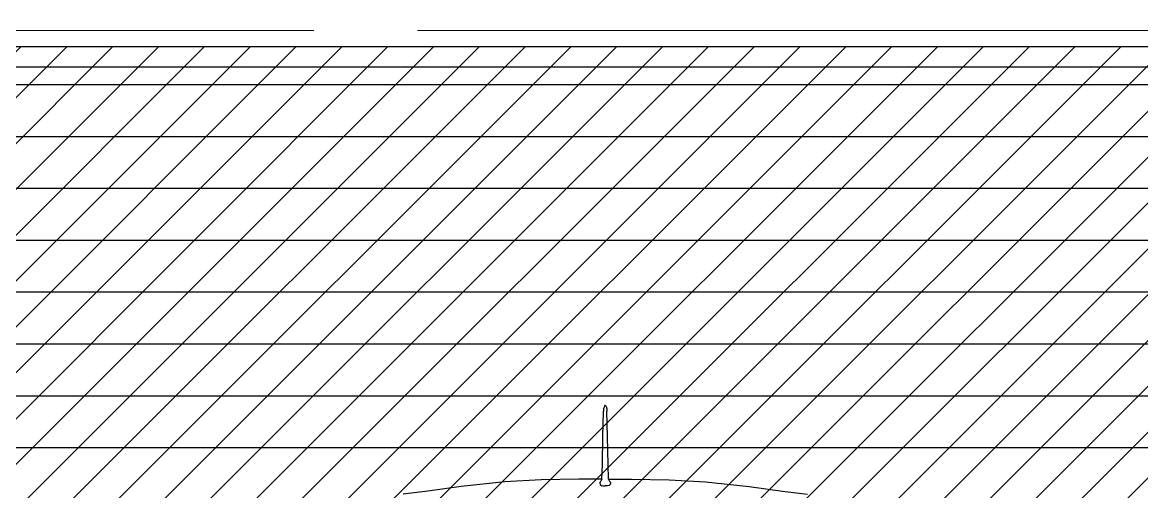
# Model space of a CAD drawing. Header units: metres. Extents: x -442 to 316, y -503 to 125.
# Drawn here: x 106.213 to 108.954, y -272.576 to -271.426 of the extents above; entities that cross this region are included whole.
import ezdxf

# ---------------------------------------------------------------- set-up
doc = ezdxf.new("R2010")
doc.units = ezdxf.units.M
for name, color, linetype in [('FIGURE_SAGOME', 252, 'Continuous'), ('SRAFA', 251, 'Continuous'), ('SRAFY', 3, 'Continuous'), ('ZDIVO', 1, 'Continuous')]:
    doc.layers.add(name, color=color, linetype=linetype)

msp = doc.modelspace()

# ---------------------------------------------------------------- hatches: boundary and pattern name
at = {"layer": 'SRAFA', "linetype": 'Continuous'}
h = msp.add_hatch(dxfattribs=at)
h.set_pattern_fill('LINE,_O', color=256, scale=0.04)
h.set_pattern_definition([(0, (252.01669, -52.50389), (0, 0.127), [])])
h.paths.add_polyline_path([(103.583033, -271.535551), (103.583033, -273.930035), (109.183033, -273.930035), (109.183033, -271.535551)])
at = {"layer": 'SRAFY', "linetype": 'Continuous', "lineweight": 0}
h = msp.add_hatch(dxfattribs=at)
h.set_pattern_fill('AR-RROOF', color=256, scale=0.01, style=0)
h.set_pattern_definition([(0, (116.50168, -317.10102), (0.5588, 0.254), [3.81, -0.508, 1.27, -0.254]), (0, (116.8395, -316.97402), (-0.254, 0.33782), [0.762, -0.08382, 1.524, -0.1905]), (0, (116.62868, -316.88512), (1.3208, 0.17018), [2.032, -0.3556, 1.016, -0.254])])
h.paths.add_polyline_path([(103.383033, -269.685551), (103.143033, -269.685551), (103.143033, -273.530035), (103.143033, -274.035551), (103.533033, -274.035551), (103.533033, -271.485551), (117.703033, -271.485551), (117.703033, -273.080591), (118.153033, -273.05328), (118.153033, -269.685551), (118.003033, -269.685551), (117.603033, -269.685551), (115.493033, -269.685551), (115.393033, -269.685551), (114.593033, -269.685551), (112.393033, -269.685551)])
h.paths.add_polyline_path([(110.700431, -270.501858), (111.280431, -270.501858), (111.280431, -270.755429), (110.700431, -270.755429)], flags=24)
at = {"layer": 'ZDIVO', "linetype": 'Continuous', "lineweight": 0}
h = msp.add_hatch(dxfattribs=at)
h.set_pattern_fill('ANSI31', color=256, scale=0.025, style=0)
h.set_pattern_definition([(45, (222.03104, -52.50389), (-0.0561266, 0.0561266), [])])
h.paths.add_polyline_path([(109.383033, -271.485551), (103.533033, -271.485551), (103.533033, -274.035551), (109.383033, -274.035551)])

# ---------------------------------------------------------------- linework, layer by layer
at = {"layer": 'FIGURE_SAGOME', "linetype": 'Continuous'}
for p, q in [((107.63474, -272.441988), (107.636385, -272.378984)), ((107.646242, -272.441988), (107.644597, -272.378984)), ((107.633502, -272.509111), (107.63474, -272.441988)), ((107.64748, -272.509111), (107.646242, -272.441988)), ((107.632061, -272.545408), (107.633502, -272.509111)), ((107.648921, -272.545408), (107.64748, -272.509111)), ((107.394818, -272.552113), (107.287612, -272.563506)), ((107.483514, -272.546892), (107.394818, -272.552113)), ((107.575987, -272.545408), (107.483514, -272.546892)), ((107.632061, -272.545408), (107.575987, -272.545408)), ((107.628455, -272.552186), (107.627543, -272.554655)), ((107.627543, -272.554655), (107.628133, -272.558411)), ((107.62985, -272.550254), (107.628455, -272.552186)), ((107.631459, -272.546927), (107.62985, -272.550254)), ((107.632061, -272.545408), (107.631459, -272.546927)), ((107.648921, -272.545408), (107.704994, -272.545408)), ((107.648921, -272.545408), (107.649522, -272.546927)), ((107.649522, -272.546927), (107.651132, -272.550254)), ((107.651132, -272.550254), (107.652526, -272.552186)), ((107.652526, -272.552186), (107.653438, -272.554655)), ((107.653438, -272.554655), (107.652848, -272.558411)), ((107.704994, -272.545408), (107.797467, -272.546892)), ((107.797467, -272.546892), (107.886163, -272.552113)), ((107.886163, -272.552113), (107.99337, -272.563506)), ((107.206179, -272.57491), (107.145212, -272.582036)), ((107.287612, -272.563506), (107.206179, -272.57491)), ((107.628133, -272.558411), (107.631191, -272.560825)), ((107.631191, -272.560825), (107.634839, -272.561253)), ((107.634839, -272.561253), (107.640491, -272.561253)), ((107.646142, -272.561253), (107.640491, -272.561253)), ((107.64979, -272.560825), (107.646142, -272.561253)), ((107.652848, -272.558411), (107.64979, -272.560825)), ((107.99337, -272.563506), (108.074803, -272.57491)), ((108.074803, -272.57491), (108.135769, -272.582036))]:
    msp.add_line(p, q, dxfattribs=at)
msp.add_ellipse((107.640491, -272.378984), major_axis=(0, 0.014718), ratio=0.27899252, start_param=0, end_param=1.57079633, dxfattribs=at)
at = {"layer": 'FIGURE_SAGOME', "linetype": 'Continuous', "extrusion": (0, 0, -1)}
msp.add_ellipse((107.640491, -272.378984), major_axis=(0, 0.014718), ratio=0.27899252, start_param=0, end_param=1.57079633, dxfattribs=at)
at = {"layer": 'SRAFY', "linetype": 'Continuous'}
for p, q in [((103.533033, -271.485551), (117.703033, -271.485551)), ((103.583033, -271.535551), (109.183033, -271.535551))]:
    msp.add_line(p, q, dxfattribs=at)

doc.saveas('drawing.dxf')
